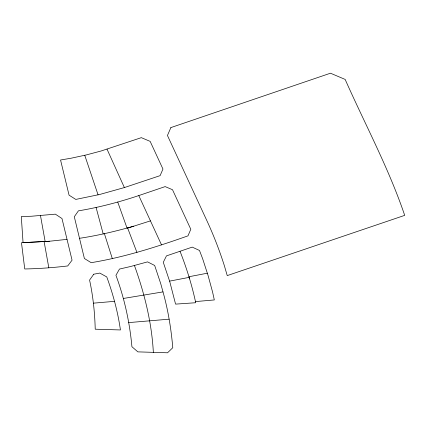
<?xml version="1.0" encoding="UTF-8"?>
<svg xmlns="http://www.w3.org/2000/svg" width="426" height="426" viewBox="0 0 426 426"><rect width="100%" height="100%" fill="white"/><g stroke="black" fill="none" stroke-linecap="round" stroke-linejoin="round"><path stroke-width="0.64" d="M138.785 195.571L165.155 186.604L172.503 189.714L190.811 229.289L187.962 235.866C156.363 246.995 124.291 257.272 91.148 262.672L84.385 258.491L74.3 216.754L78.416 210.849C98.923 207.457 119.083 202.153 138.785 195.571L161.518 244.881M180.028 251.271L166.465 255.882L163.28 262.304L169.782 281.692L175.571 304.121L195.715 302.732C191.982 285.17 186.593 267.975 180.028 251.271L192.243 247.117L199.485 250.461L202.643 258.731L208.021 275.318L212.585 292.06L214.326 299.941L195.47 301.587M127.667 228.107L150.453 220.876M124.381 187.562L99.588 194.506L75.78 199.416L69.065 195.161L60.551 160.006L71.259 158.184L86.281 154.931L101.069 151.006L141.331 137.657L150.154 141.379L162.961 169.058L160.101 175.645L124.381 187.562L107.006 149.132M133.764 226.174C115.931 231.254 97.858 235.551 79.513 238.304M188.947 276.735L207.334 273.204M169.596 281.128L189.144 277.374L189.634 278.849M162.998 291.895L160.671 283.466L154.67 265.478L147.556 261.878L130.468 266.532L119.466 269.062L115.936 275.313C124.44 298.269 129.696 322.354 131.922 346.721L137.875 351.871L167.54 352.792L172.78 347.717C171.167 328.877 168.11 310.112 162.998 291.895L123.311 298.477M49.437 241.244L23.057 242.676L21.3 216.568L31.54 216.232L55.348 214.156L61.983 218.527L72.058 260.169L67.734 265.946C53.463 267.645 39.112 268.694 24.74 268.966L21.481 242.724L49.437 241.244L67.02 239.369M93.4 303.163L114.525 301.342M128.684 322.604L169.09 319.18M136.932 252.394L127.571 227.857L127.007 228.016L117.73 202.041M84.747 155.266L98.055 194.842M134.419 265.457C144.52 293.429 151.731 322.567 153.349 352.339M104.391 233.645L112.294 258.523M96.063 207.398L103.188 233.922M40.475 215.551L45.151 241.526M44.112 241.601L48.82 267.784M170.874 127.587L167.445 135.473L206.716 220.327A414.865 372.564 20.8 0 1 224.449 266L227.239 275.595L404.7 215.364C388.81 168.424 365.199 124.626 345.156 79.428L330.469 73.208L170.874 127.587M93.752 274.211L89.577 280.084C93.076 296.235 94.79 312.7 95.222 329.207L120.43 329.948C117.826 311.843 113.06 294.089 106.761 276.932L99.801 273.077L93.752 274.211"/></g></svg>
